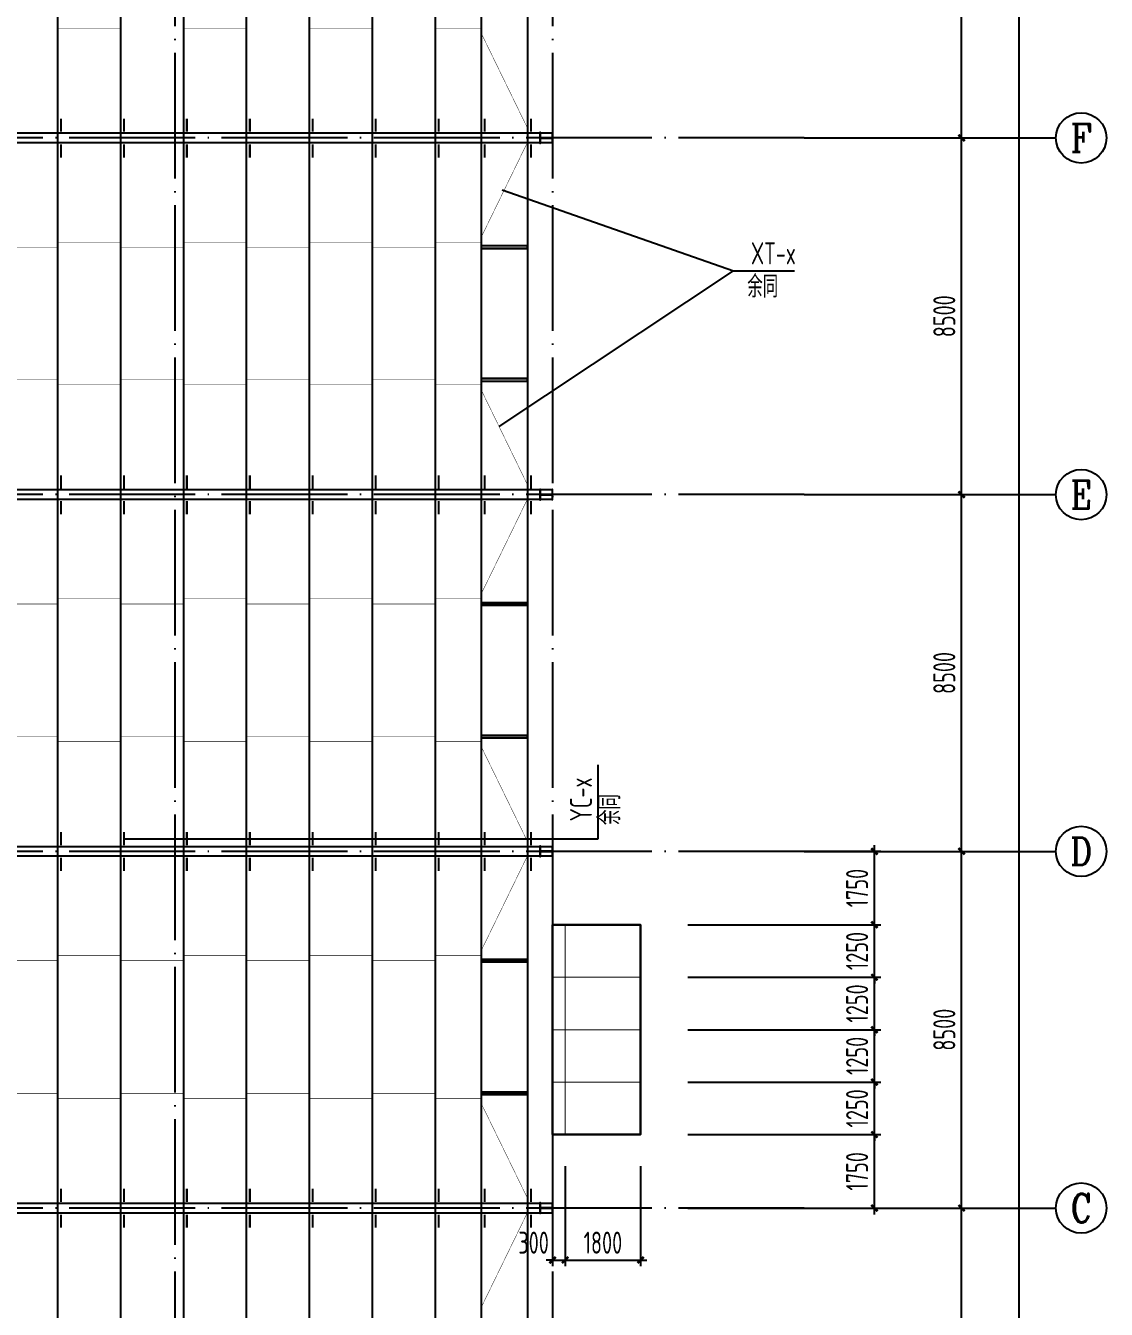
# Model space of a CAD drawing. Extents: x 753177 to 2169292, y -530934 to -273477.
# Drawn here: x 1414617 to 1440376, y -471789 to -441202 of the extents above; entities that cross this region are included whole.
import ezdxf
from ezdxf.enums import TextEntityAlignment as Align

# ---------------------------------------------------------------- set-up
doc = ezdxf.new("R2010")
doc.units = 0
doc.header["$LTSCALE"] = 1500
doc.header["$MEASUREMENT"] = 0
doc.linetypes.add('DASHED', pattern=[0.75, 0.5, -0.25])
doc.linetypes.add('DOTE', pattern=[2.42, 2, -0.2, 0.02, -0.2])
doc.layers.get('Defpoints').update_dxf_attribs({"color": 252})
for name, color, linetype in [('AXIS', 3, 'Continuous'), ('AXIS_TEXT', 7, 'Continuous'), ('BOLT', 252, 'Continuous'), ('Boltx', 252, 'DASHED'), ('DIM', 3, 'Continuous'), ('HZ', 3, 'Continuous'), ('M_Prof', 2, 'Continuous'), ('THIN', 7, 'Continuous'), ('文字', 7, 'Continuous')]:
    doc.layers.add(name, color=color, linetype=linetype)
doc.styles.add('_TCH_AXIS', font='COMPLEX', dxfattribs={"bigfont": 'GBCBIG'})
doc.styles.add('COMPLEX', font='COMPLEX')
doc.styles.add('TSSD_Dimension', font='Tssdeng.shx', dxfattribs={"width": 0.7, "bigfont": 'hztxt.shx'})
doc.styles.add('TSSD_Label', font='Tssdeng.shx', dxfattribs={"width": 0.7, "bigfont": 'hztxt.shx'})
doc.styles.add('TSSD_Norm', font='Tssdeng.shx', dxfattribs={"bigfont": 'hztxt.shx'})
doc.dimstyles.new('TSSD_150_150', dxfattribs={"dimtxt": 525, "dimasz": 150, "dimexe": 150, "dimexo": 375, "dimgap": 150, "dimtad": 1, "dimdec": 0, "dimzin": 0, "dimdsep": 46, "dimtxsty": 'TSSD_Dimension', "dimblk": 'ARCHTICK', "dimblk1": 'ARCHTICK', "dimblk2": 'ARCHTICK', "dimcen": 0, "dimdle": 150, "dimclrt": 7, "dimadec": 0, "dimazin": 0, "dimtfac": 1, "dimtdec": 0, "dimtix": 1, "dimtmove": 2, "dimatfit": 3, "dimfxl": 0, "dimtolj": 1, "dimtzin": 0, "dimarcsym": 0})

# ---------------------------------------------------------------- blocks, each defined once
blk = doc.blocks.new('_ArchTick')
at = {"color": 0, "linetype": 'ByBlock', "const_width": 0.4}
blk.add_lwpolyline([(-0.5, -0.5), (0.5, 0.5)], dxfattribs=at)
blk = doc.blocks.new('*D36')
at = {"layer": 'AXIS', "color": 0, "lineweight": -2, "transparency": 16777216}
for p, q in [((635750, 75370), (639275, 75370)), ((639125, 66720), (639125, 75520)), ((635750, 66870), (639275, 66870))]:
    blk.add_line(p, q, dxfattribs=at)
at = {"layer": 'Defpoints', "color": 0, "transparency": 16777216}
for p in [(635375, 75370), (639125, 75370), (635375, 66870)]:
    blk.add_point(p, dxfattribs=at)
at = {"layer": 'AXIS', "color": 0, "lineweight": -2, "transparency": 16777216, "xscale": 150, "yscale": 150, "zscale": 150}
for p, rotation in [((639125, 75370), 90), ((639125, 66870), 270)]:
    blk.add_blockref('_ArchTick', p, dxfattribs=dict(at, rotation=rotation))
at = {"layer": 'AXIS', "color": 7, "transparency": 16777216, "insert": (638713, 71120), "char_height": 525, "attachment_point": 5, "rotation": 90, "style": 'TSSD_Dimension'}
blk.add_mtext('\\A1;8500', dxfattribs=at)
blk = doc.blocks.new('*D37')
at = {"layer": 'AXIS', "color": 0, "lineweight": -2, "transparency": 16777216}
for p, q in [((635750, 83870), (639275, 83870)), ((639125, 75220), (639125, 84020)), ((635750, 75370), (639275, 75370))]:
    blk.add_line(p, q, dxfattribs=at)
at = {"layer": 'Defpoints', "color": 0, "transparency": 16777216}
for p in [(635375, 83870), (639125, 83870), (635375, 75370)]:
    blk.add_point(p, dxfattribs=at)
at = {"layer": 'AXIS', "color": 0, "lineweight": -2, "transparency": 16777216, "xscale": 150, "yscale": 150, "zscale": 150}
for p, rotation in [((639125, 83870), 90), ((639125, 75370), 270)]:
    blk.add_blockref('_ArchTick', p, dxfattribs=dict(at, rotation=rotation))
at = {"layer": 'AXIS', "color": 7, "transparency": 16777216, "insert": (638713, 79620), "char_height": 525, "attachment_point": 5, "rotation": 90, "style": 'TSSD_Dimension'}
blk.add_mtext('\\A1;8500', dxfattribs=at)
blk = doc.blocks.new('*D38')
at = {"layer": 'AXIS', "color": 0, "lineweight": -2, "transparency": 16777216}
for p, q in [((639125, 83720), (639125, 92520)), ((635750, 92370), (639275, 92370)), ((635750, 83870), (639275, 83870))]:
    blk.add_line(p, q, dxfattribs=at)
at = {"layer": 'Defpoints', "color": 0, "transparency": 16777216}
for p in [(635375, 92370), (639125, 92370), (635375, 83870)]:
    blk.add_point(p, dxfattribs=at)
at = {"layer": 'AXIS', "color": 0, "lineweight": -2, "transparency": 16777216, "xscale": 150, "yscale": 150, "zscale": 150}
for p, rotation in [((639125, 92370), 90), ((639125, 83870), 270)]:
    blk.add_blockref('_ArchTick', p, dxfattribs=dict(at, rotation=rotation))
at = {"layer": 'AXIS', "color": 7, "transparency": 16777216, "insert": (638713, 88120), "char_height": 525, "attachment_point": 5, "rotation": 90, "style": 'TSSD_Dimension'}
blk.add_mtext('\\A1;8500', dxfattribs=at)
blk = doc.blocks.new('*D39')
at = {"layer": 'AXIS', "color": 0, "lineweight": -2, "transparency": 16777216}
for p, q in [((639125, 92220), (639125, 101020)), ((635750, 100870), (639275, 100870)), ((635750, 92370), (639275, 92370))]:
    blk.add_line(p, q, dxfattribs=at)
at = {"layer": 'Defpoints', "color": 0, "transparency": 16777216}
for p in [(635375, 100870), (639125, 100870), (635375, 92370)]:
    blk.add_point(p, dxfattribs=at)
at = {"layer": 'AXIS', "color": 0, "lineweight": -2, "transparency": 16777216, "xscale": 150, "yscale": 150, "zscale": 150}
for p, rotation in [((639125, 100870), 90), ((639125, 92370), 270)]:
    blk.add_blockref('_ArchTick', p, dxfattribs=dict(at, rotation=rotation))
at = {"layer": 'AXIS', "color": 7, "transparency": 16777216, "insert": (638713, 96620), "char_height": 525, "attachment_point": 5, "rotation": 90, "style": 'TSSD_Dimension'}
blk.add_mtext('\\A1;8500', dxfattribs=at)
blk = doc.blocks.new('*D40')
at = {"layer": 'AXIS', "color": 0, "lineweight": -2, "transparency": 16777216}
for p, q in [((639125, 100720), (639125, 109520)), ((635750, 109370), (639275, 109370)), ((635750, 100870), (639275, 100870))]:
    blk.add_line(p, q, dxfattribs=at)
at = {"layer": 'Defpoints', "color": 0, "transparency": 16777216}
for p in [(635375, 109370), (639125, 109370), (635375, 100870)]:
    blk.add_point(p, dxfattribs=at)
at = {"layer": 'AXIS', "color": 0, "lineweight": -2, "transparency": 16777216, "xscale": 150, "yscale": 150, "zscale": 150}
for p, rotation in [((639125, 109370), 90), ((639125, 100870), 270)]:
    blk.add_blockref('_ArchTick', p, dxfattribs=dict(at, rotation=rotation))
at = {"layer": 'AXIS', "color": 7, "transparency": 16777216, "insert": (638713, 105120), "char_height": 525, "attachment_point": 5, "rotation": 90, "style": 'TSSD_Dimension'}
blk.add_mtext('\\A1;8500', dxfattribs=at)
blk = doc.blocks.new('_AXISO')
blk.add_circle((0, 0), 0.5)
at = {"layer": 'AXIS_TEXT', "style": 'COMPLEX', "width": 1.041667}
blk.add_attdef('A', text='', height=0.56, dxfattribs=at).set_placement((-0.25, -0.28), (0.25, -0.28), align=Align.FIT)
blk = doc.blocks.new('*D68')
at = {"layer": 'Defpoints', "color": 0, "transparency": 16777216}
for p in [(634228, 168870), (640501, 168870), (634228, 58370)]:
    blk.add_point(p, dxfattribs=at)
at = {"layer": 'DIM', "color": 0, "lineweight": -2, "transparency": 16777216}
for p, q in [((634603, 168870), (640651, 168870)), ((640501, 58220), (640501, 169020)), ((634603, 58370), (640651, 58370))]:
    blk.add_line(p, q, dxfattribs=at)
at = {"layer": 'DIM', "color": 0, "lineweight": -2, "transparency": 16777216, "xscale": 150, "yscale": 150, "zscale": 150}
for p, rotation in [((640501, 168870), 90), ((640501, 58370), 270)]:
    blk.add_blockref('_ArchTick', p, dxfattribs=dict(at, rotation=rotation))
at = {"layer": 'DIM', "color": 7, "transparency": 16777216, "insert": (640088, 113620), "char_height": 525, "attachment_point": 5, "rotation": 90, "style": 'TSSD_Dimension'}
blk.add_mtext('\\A1;110500', dxfattribs=at)
blk = doc.blocks.new('A$C01EB0BB3')
at = {"layer": 'M_Prof'}
for points in [[(36000, 42375), (36000, 42625), (35988, 42625), (35988, 42504), (35712, 42504), (35712, 42625), (35700, 42625), (35700, 42375), (35712, 42375), (35712, 42496), (35988, 42496), (35988, 42375)], [(36000, 33875), (36000, 34125), (35988, 34125), (35988, 34004), (35712, 34004), (35712, 34125), (35700, 34125), (35700, 33875), (35712, 33875), (35712, 33996), (35988, 33996), (35988, 33875)], [(36000, 25375), (36000, 25625), (35988, 25625), (35988, 25504), (35712, 25504), (35712, 25625), (35700, 25625), (35700, 25375), (35712, 25375), (35712, 25496), (35988, 25496), (35988, 25375)], [(36000, 16875), (36000, 17125), (35988, 17125), (35988, 17004), (35712, 17004), (35712, 17125), (35700, 17125), (35700, 16875), (35712, 16875), (35712, 16996), (35988, 16996), (35988, 16875)]]:
    blk.add_lwpolyline(points, close=True, dxfattribs=at)
blk = doc.blocks.new('*D607')
at = {"layer": 'Defpoints', "color": 0, "transparency": 16777216}
for p in [(1430027, -467626), (1434848, -467626), (1430027, -469376)]:
    blk.add_point(p, dxfattribs=at)
at = {"layer": 'DIM', "color": 0, "lineweight": -2, "transparency": 16777216}
for p, q in [((1430402, -467626), (1434998, -467626)), ((1434848, -469526), (1434848, -467476)), ((1430402, -469376), (1434998, -469376))]:
    blk.add_line(p, q, dxfattribs=at)
at = {"layer": 'DIM', "color": 0, "lineweight": -2, "transparency": 16777216, "xscale": 150, "yscale": 150, "zscale": 150}
for p, rotation in [((1434848, -467626), 90), ((1434848, -469376), 270)]:
    blk.add_blockref('_ArchTick', p, dxfattribs=dict(at, rotation=rotation))
at = {"layer": 'DIM', "color": 7, "transparency": 16777216, "insert": (1434435, -468501), "char_height": 525, "attachment_point": 5, "rotation": 90, "style": 'TSSD_Dimension'}
blk.add_mtext('\\A1;1750', dxfattribs=at)
blk = doc.blocks.new('*D608')
at = {"layer": 'Defpoints', "color": 0, "transparency": 16777216}
for p in [(1430027, -462626), (1434848, -462626), (1430027, -463876)]:
    blk.add_point(p, dxfattribs=at)
at = {"layer": 'DIM', "color": 0, "lineweight": -2, "transparency": 16777216}
for p, q in [((1434848, -462626), (1434848, -462476)), ((1430402, -462626), (1434998, -462626)), ((1434848, -463876), (1434848, -462626)), ((1430402, -463876), (1434998, -463876)), ((1434848, -463876), (1434848, -464026))]:
    blk.add_line(p, q, dxfattribs=at)
at = {"layer": 'DIM', "color": 0, "lineweight": -2, "transparency": 16777216, "xscale": 150, "yscale": 150, "zscale": 150}
for p, rotation in [((1434848, -462626), 270), ((1434848, -463876), 90)]:
    blk.add_blockref('_ArchTick', p, dxfattribs=dict(at, rotation=rotation))
at = {"layer": 'DIM', "color": 7, "transparency": 16777216, "insert": (1434435, -463251), "char_height": 525, "attachment_point": 5, "rotation": 90, "style": 'TSSD_Dimension'}
blk.add_mtext('\\A1;1250', dxfattribs=at)
blk = doc.blocks.new('*D609')
at = {"layer": 'Defpoints', "color": 0, "transparency": 16777216}
for p in [(1430027, -460876), (1434848, -460876), (1430027, -462626)]:
    blk.add_point(p, dxfattribs=at)
at = {"layer": 'DIM', "color": 0, "lineweight": -2, "transparency": 16777216}
for p, q in [((1430402, -460876), (1434998, -460876)), ((1434848, -462776), (1434848, -460726)), ((1430402, -462626), (1434998, -462626))]:
    blk.add_line(p, q, dxfattribs=at)
at = {"layer": 'DIM', "color": 0, "lineweight": -2, "transparency": 16777216, "xscale": 150, "yscale": 150, "zscale": 150}
for p, rotation in [((1434848, -460876), 90), ((1434848, -462626), 270)]:
    blk.add_blockref('_ArchTick', p, dxfattribs=dict(at, rotation=rotation))
at = {"layer": 'DIM', "color": 7, "transparency": 16777216, "insert": (1434435, -461751), "char_height": 525, "attachment_point": 5, "rotation": 90, "style": 'TSSD_Dimension'}
blk.add_mtext('\\A1;1750', dxfattribs=at)
blk = doc.blocks.new('*D610')
at = {"layer": 'Defpoints', "color": 0, "transparency": 16777216}
for p in [(1430027, -463876), (1434848, -463876), (1430027, -465126)]:
    blk.add_point(p, dxfattribs=at)
at = {"layer": 'DIM', "color": 0, "lineweight": -2, "transparency": 16777216}
for p, q in [((1430402, -463876), (1434998, -463876)), ((1434848, -463876), (1434848, -463726)), ((1434848, -465126), (1434848, -463876)), ((1430402, -465126), (1434998, -465126)), ((1434848, -465126), (1434848, -465276))]:
    blk.add_line(p, q, dxfattribs=at)
at = {"layer": 'DIM', "color": 0, "lineweight": -2, "transparency": 16777216, "xscale": 150, "yscale": 150, "zscale": 150}
for p, rotation in [((1434848, -463876), 270), ((1434848, -465126), 90)]:
    blk.add_blockref('_ArchTick', p, dxfattribs=dict(at, rotation=rotation))
at = {"layer": 'DIM', "color": 7, "transparency": 16777216, "insert": (1434435, -464501), "char_height": 525, "attachment_point": 5, "rotation": 90, "style": 'TSSD_Dimension'}
blk.add_mtext('\\A1;1250', dxfattribs=at)
blk = doc.blocks.new('*D611')
at = {"layer": 'Defpoints', "color": 0, "transparency": 16777216}
for p in [(1430027, -465126), (1434848, -465126), (1430027, -466376)]:
    blk.add_point(p, dxfattribs=at)
at = {"layer": 'DIM', "color": 0, "lineweight": -2, "transparency": 16777216}
for p, q in [((1430402, -465126), (1434998, -465126)), ((1434848, -465126), (1434848, -464976)), ((1434848, -466376), (1434848, -465126)), ((1430402, -466376), (1434998, -466376)), ((1434848, -466376), (1434848, -466526))]:
    blk.add_line(p, q, dxfattribs=at)
at = {"layer": 'DIM', "color": 0, "lineweight": -2, "transparency": 16777216, "xscale": 150, "yscale": 150, "zscale": 150}
for p, rotation in [((1434848, -465126), 270), ((1434848, -466376), 90)]:
    blk.add_blockref('_ArchTick', p, dxfattribs=dict(at, rotation=rotation))
at = {"layer": 'DIM', "color": 7, "transparency": 16777216, "insert": (1434435, -465751), "char_height": 525, "attachment_point": 5, "rotation": 90, "style": 'TSSD_Dimension'}
blk.add_mtext('\\A1;1250', dxfattribs=at)
blk = doc.blocks.new('*D612')
at = {"layer": 'Defpoints', "color": 0, "transparency": 16777216}
for p in [(1430027, -466376), (1434848, -466376), (1430027, -467626)]:
    blk.add_point(p, dxfattribs=at)
at = {"layer": 'DIM', "color": 0, "lineweight": -2, "transparency": 16777216}
for p, q in [((1430402, -466376), (1434998, -466376)), ((1434848, -466376), (1434848, -466226)), ((1434848, -467626), (1434848, -466376)), ((1430402, -467626), (1434998, -467626)), ((1434848, -467626), (1434848, -467776))]:
    blk.add_line(p, q, dxfattribs=at)
at = {"layer": 'DIM', "color": 0, "lineweight": -2, "transparency": 16777216, "xscale": 150, "yscale": 150, "zscale": 150}
for p, rotation in [((1434848, -466376), 270), ((1434848, -467626), 90)]:
    blk.add_blockref('_ArchTick', p, dxfattribs=dict(at, rotation=rotation))
at = {"layer": 'DIM', "color": 7, "transparency": 16777216, "insert": (1434435, -467001), "char_height": 525, "attachment_point": 5, "rotation": 90, "style": 'TSSD_Dimension'}
blk.add_mtext('\\A1;1250', dxfattribs=at)
blk = doc.blocks.new('*D613')
at = {"layer": 'Defpoints', "color": 0, "transparency": 16777216}
for p in [(1427176, -468005), (1427476, -468005), (1427476, -470614)]:
    blk.add_point(p, dxfattribs=at)
at = {"layer": 'DIM', "color": 0, "lineweight": -2, "transparency": 16777216}
for p, q in [((1427176, -468380), (1427176, -470764)), ((1427476, -468380), (1427476, -470764)), ((1427176, -470614), (1427026, -470614)), ((1427176, -470614), (1427476, -470614)), ((1427476, -470614), (1427626, -470614))]:
    blk.add_line(p, q, dxfattribs=at)
at = {"layer": 'DIM', "color": 0, "lineweight": -2, "transparency": 16777216, "xscale": 150, "yscale": 150, "zscale": 150}
blk.add_blockref('_ArchTick', (1427176, -470614), dxfattribs=at)
at = {"layer": 'DIM', "color": 0, "lineweight": -2, "transparency": 16777216, "xscale": 150, "yscale": 150, "zscale": 150, "rotation": 180}
blk.add_blockref('_ArchTick', (1427476, -470614), dxfattribs=at)
at = {"layer": 'DIM', "color": 7, "transparency": 16777216, "insert": (1426724, -470201), "char_height": 525, "attachment_point": 5, "style": 'TSSD_Dimension'}
blk.add_mtext('\\A1;300', dxfattribs=at)
blk = doc.blocks.new('*D614')
at = {"layer": 'Defpoints', "color": 0, "transparency": 16777216}
for p in [(1427476, -468005), (1429276, -468005), (1429276, -470614)]:
    blk.add_point(p, dxfattribs=at)
at = {"layer": 'DIM', "color": 0, "lineweight": -2, "transparency": 16777216}
for p, q in [((1427476, -468380), (1427476, -470764)), ((1429276, -468380), (1429276, -470764)), ((1427326, -470614), (1429426, -470614))]:
    blk.add_line(p, q, dxfattribs=at)
at = {"layer": 'DIM', "color": 0, "lineweight": -2, "transparency": 16777216, "xscale": 150, "yscale": 150, "zscale": 150, "rotation": 180}
blk.add_blockref('_ArchTick', (1427476, -470614), dxfattribs=at)
at = {"layer": 'DIM', "color": 0, "lineweight": -2, "transparency": 16777216, "xscale": 150, "yscale": 150, "zscale": 150}
blk.add_blockref('_ArchTick', (1429276, -470614), dxfattribs=at)
at = {"layer": 'DIM', "color": 7, "transparency": 16777216, "insert": (1428376, -470201), "char_height": 525, "attachment_point": 5, "style": 'TSSD_Dimension'}
blk.add_mtext('\\A1;1800', dxfattribs=at)
blk = doc.blocks.new('A$C72AE6952')
at = {"layer": 'AXIS', "color": 252, "linetype": 'DOTE'}
for p, q in [((27000, 113500), (27000, -3000)), ((36000, 113500), (36000, -3000)), ((42000, 42500), (-6000, 42500)), ((42000, 34000), (-6000, 34000)), ((42000, 25500), (-6000, 25500)), ((42000, 17000), (-6000, 17000))]:
    blk.add_line(p, q, dxfattribs=at)
at = {"layer": 'AXIS'}
for p, q in [((42000, 42500), (48000, 42500)), ((42000, 34000), (48000, 34000)), ((42000, 25500), (48000, 25500)), ((42000, 17000), (48000, 17000))]:
    blk.add_line(p, q, dxfattribs=at)
ref = blk.add_blockref('_AXISO', (48600, 42500), dxfattribs=dict(at, xscale=1200, yscale=1200, zscale=1200))
ref.add_attrib('A', 'F', dxfattribs={"layer": 'AXIS_TEXT', "height": 668.2, "style": '_TCH_AXIS'}).set_placement((48345.5, 42165.9), (48854.5, 42165.9), align=Align.FIT)
ref = blk.add_blockref('_AXISO', (48600, 34000), dxfattribs=dict(at, xscale=1200, yscale=1200, zscale=1200))
ref.add_attrib('A', 'E', dxfattribs={"layer": 'AXIS_TEXT', "height": 668.2, "style": '_TCH_AXIS'}).set_placement((48345.5, 33665.9), (48854.5, 33665.9), align=Align.FIT)
ref = blk.add_blockref('_AXISO', (48600, 25500), dxfattribs=dict(at, xscale=1200, yscale=1200, zscale=1200))
ref.add_attrib('A', 'D', dxfattribs={"layer": 'AXIS_TEXT', "height": 652.9, "style": '_TCH_AXIS'}).set_placement((48335.7, 25173.6), (48864.3, 25173.6), align=Align.FIT)
ref = blk.add_blockref('_AXISO', (48600, 17000), dxfattribs=dict(at, xscale=1200, yscale=1200, zscale=1200))
ref.add_attrib('A', 'C', dxfattribs={"layer": 'AXIS_TEXT', "height": 683.5, "style": '_TCH_AXIS'}).set_placement((48355.9, 16658.2), (48844.1, 16658.2), align=Align.FIT)
for p1, p2, picture, middle in [((42000, 42500), (42000, 51000), '*D40', (45337.5, 46750)), ((42000, 34000), (42000, 42500), '*D39', (45337.5, 38250)), ((42000, 25500), (42000, 34000), '*D38', (45337.5, 29750)), ((42000, 17000), (42000, 25500), '*D37', (45337.5, 21250)), ((42000, 8500), (42000, 17000), '*D36', (45337.5, 12750))]:
    dim = blk.add_aligned_dim(p1=p1, p2=p2, distance=-3750, dimstyle='TSSD_150_150', dxfattribs=at)
    dim.commit()
    dim.dimension.update_dxf_attribs({"geometry": picture, "text_midpoint": middle, "insert": (-593375.3, -58370.2)})
at = {"layer": 'DIM'}
dim = blk.add_linear_dim(base=(47125.3, 110500), p1=(40852.4, 0), p2=(40852.4, 110500), angle=90, dimstyle='TSSD_150_150', dxfattribs=at)
dim.commit()
dim.dimension.update_dxf_attribs({"geometry": '*D68', "text_midpoint": (46712.8, 55250), "insert": (-593375.3, -58370.2)})

msp = doc.modelspace()

# ---------------------------------------------------------------- linework, layer by layer
at = {"color": 2, "linetype": 'ByBlock'}
for p, q in [((1415375.9, -375876.1), (1415375.9, -486376.1)), ((1416875.9, -375876.1), (1416875.9, -486376.1)), ((1418375.9, -375876.1), (1418375.9, -486376.1)), ((1419875.9, -375876.1), (1419875.9, -486376.1)), ((1421375.9, -375876.1), (1421375.9, -486376.1)), ((1422875.9, -375876.1), (1422875.9, -486376.1)), ((1424375.9, -375876.1), (1424375.9, -486376.1)), ((1425475.9, -375876.1), (1425475.9, -486376.1)), ((1426575.9, -375876.1), (1426575.9, -486376.1))]:
    msp.add_line(p, q, dxfattribs=at)
at = {"color": 2, "linetype": 'ByBlock', "const_width": 10}
for points in [[(1415375.9, -441262.1), (1416875.9, -441262.1)], [(1418375.9, -441262.1), (1419875.9, -441262.1)], [(1421375.9, -441262.1), (1422875.9, -441262.1)], [(1424375.9, -441262.1), (1425475.9, -441262.1)], [(1426575.9, -443637.1), (1425475.9, -441382.1)], [(1426575.9, -443986.7), (1425475.9, -446241.7)], [(1413875.9, -446481.7), (1415375.9, -446481.7)], [(1415375.9, -446361.7), (1416875.9, -446361.7)], [(1416875.9, -446481.7), (1418375.9, -446481.7)], [(1418375.9, -446361.7), (1419875.9, -446361.7)], [(1419875.9, -446481.7), (1421375.9, -446481.7)], [(1421375.9, -446361.7), (1422875.9, -446361.7)], [(1422875.9, -446481.7), (1424375.9, -446481.7)], [(1424375.9, -446361.7), (1425475.9, -446361.7)], [(1425475.9, -446481.7), (1426575.9, -446481.7)], [(1413875.9, -449642.1), (1415375.9, -449642.1)], [(1415375.9, -449762.1), (1416875.9, -449762.1)], [(1416875.9, -449642.1), (1418375.9, -449642.1)], [(1418375.9, -449762.1), (1419875.9, -449762.1)], [(1419875.9, -449642.1), (1421375.9, -449642.1)], [(1421375.9, -449762.1), (1422875.9, -449762.1)], [(1422875.9, -449642.1), (1424375.9, -449642.1)], [(1424375.9, -449762.1), (1425475.9, -449762.1)], [(1425475.9, -449642.1), (1426575.9, -449642.1)], [(1426575.9, -452137.1), (1425475.9, -449882.1)], [(1426575.9, -452486.7), (1425475.9, -454741.7)], [(1413875.9, -454981.7), (1415375.9, -454981.7)], [(1415375.9, -454861.7), (1416875.9, -454861.7)], [(1416875.9, -454981.7), (1418375.9, -454981.7)], [(1418375.9, -454861.7), (1419875.9, -454861.7)], [(1419875.9, -454981.7), (1421375.9, -454981.7)], [(1421375.9, -454861.7), (1422875.9, -454861.7)], [(1422875.9, -454981.7), (1424375.9, -454981.7)], [(1424375.9, -454861.7), (1425475.9, -454861.7)], [(1425475.9, -454981.7), (1426575.9, -454981.7)], [(1413875.9, -458142.1), (1415375.9, -458142.1)], [(1416875.9, -458142.1), (1418375.9, -458142.1)], [(1419875.9, -458142.1), (1421375.9, -458142.1)], [(1422875.9, -458142.1), (1424375.9, -458142.1)], [(1425475.9, -458142.1), (1426575.9, -458142.1)], [(1415375.9, -458262.1), (1416875.9, -458262.1)], [(1418375.9, -458262.1), (1419875.9, -458262.1)], [(1421375.9, -458262.1), (1422875.9, -458262.1)], [(1424375.9, -458262.1), (1425475.9, -458262.1)], [(1426575.9, -460637.1), (1425475.9, -458382.1)], [(1426575.9, -460986.7), (1425475.9, -463241.7)], [(1415375.9, -463361.7), (1416875.9, -463361.7)], [(1418375.9, -463361.7), (1419875.9, -463361.7)], [(1421375.9, -463361.7), (1422875.9, -463361.7)], [(1424375.9, -463361.7), (1425475.9, -463361.7)], [(1413875.9, -463481.7), (1415375.9, -463481.7)], [(1416875.9, -463481.7), (1418375.9, -463481.7)], [(1419875.9, -463481.7), (1421375.9, -463481.7)], [(1422875.9, -463481.7), (1424375.9, -463481.7)], [(1425475.9, -463481.7), (1426575.9, -463481.7)], [(1413875.9, -466642.1), (1415375.9, -466642.1)], [(1415375.9, -466762.1), (1416875.9, -466762.1)], [(1416875.9, -466642.1), (1418375.9, -466642.1)], [(1418375.9, -466762.1), (1419875.9, -466762.1)], [(1419875.9, -466642.1), (1421375.9, -466642.1)], [(1421375.9, -466762.1), (1422875.9, -466762.1)], [(1422875.9, -466642.1), (1424375.9, -466642.1)], [(1424375.9, -466762.1), (1425475.9, -466762.1)], [(1425475.9, -466642.1), (1426575.9, -466642.1)], [(1426575.9, -469137.1), (1425475.9, -466882.1)], [(1426575.9, -469486.7), (1425475.9, -471741.7)]]:
    msp.add_lwpolyline(points, dxfattribs=at)
at = {"color": 2, "linetype": 'ByBlock'}
for points in [[(1426575.9, -446451.7), (1425475.9, -446451.7), (1425475.9, -446511.7), (1426575.9, -446511.7)], [(1426575.9, -449612.1), (1425475.9, -449612.1), (1425475.9, -449672.1), (1426575.9, -449672.1)], [(1426575.9, -454951.7), (1425475.9, -454951.7), (1425475.9, -455011.7), (1426575.9, -455011.7)], [(1426575.9, -458112.1), (1425475.9, -458112.1), (1425475.9, -458172.1), (1426575.9, -458172.1)], [(1426575.9, -463451.7), (1425475.9, -463451.7), (1425475.9, -463511.7), (1426575.9, -463511.7)], [(1426575.9, -466612.1), (1425475.9, -466612.1), (1425475.9, -466672.1), (1426575.9, -466672.1)]]:
    msp.add_lwpolyline(points, close=True, dxfattribs=at)
at = {"layer": 'BOLT', "color": 2, "const_width": 25}
for points in [[(1429275.9, -462626.1), (1427175.9, -462626.1)], [(1427475.9, -467626.1), (1427475.9, -462626.1)], [(1429275.9, -462626.1), (1429275.9, -467626.1)], [(1429275.9, -463876.1), (1427175.9, -463876.1)], [(1429275.9, -465126.1), (1427175.9, -465126.1)], [(1429275.9, -466376.1), (1427175.9, -466376.1)], [(1429275.9, -467626.1), (1427175.9, -467626.1)]]:
    msp.add_lwpolyline(points, dxfattribs=at)
at = {"layer": 'BOLT'}
msp.add_lwpolyline([(1427175.9, -462626.1), (1429275.9, -462626.1), (1429275.9, -467626.1), (1427175.9, -467626.1)], close=True, dxfattribs=at)
at = {"layer": 'BOLT', "color": 2}
msp.add_lwpolyline([(1429275.9, -462626.1), (1427175.9, -462626.1), (1427175.9, -467626.1), (1429275.9, -467626.1)], close=True, dxfattribs=at)
at = {"layer": 'Boltx', "color": 6, "linetype": 'ByBlock', "const_width": 50}
for points in [[(1415459.4, -443730.9), (1415459.4, -443415.9)], [(1416959.4, -443730.9), (1416959.4, -443415.9)], [(1418459.4, -443730.9), (1418459.4, -443415.9)], [(1419959.4, -443730.9), (1419959.4, -443415.9)], [(1421459.4, -443730.9), (1421459.4, -443415.9)], [(1422959.4, -443730.9), (1422959.4, -443415.9)], [(1424459.4, -443730.9), (1424459.4, -443415.9)], [(1425559.4, -443730.9), (1425559.4, -443415.9)], [(1426659.4, -443730.9), (1426659.4, -443415.9)], [(1415459.3, -444346), (1415459.4, -444030.9)], [(1416959.3, -444346), (1416959.4, -444030.9)], [(1418459.3, -444346), (1418459.4, -444030.9)], [(1419959.3, -444346), (1419959.4, -444030.9)], [(1421459.3, -444346), (1421459.4, -444030.9)], [(1422959.3, -444346), (1422959.4, -444030.9)], [(1424459.3, -444346), (1424459.4, -444030.9)], [(1425559.3, -444346), (1425559.4, -444030.9)], [(1426659.3, -444346), (1426659.4, -444030.9)], [(1415459.4, -452230.9), (1415459.4, -451915.9)], [(1416959.4, -452230.9), (1416959.4, -451915.9)], [(1418459.4, -452230.9), (1418459.4, -451915.9)], [(1419959.4, -452230.9), (1419959.4, -451915.9)], [(1421459.4, -452230.9), (1421459.4, -451915.9)], [(1422959.4, -452230.9), (1422959.4, -451915.9)], [(1424459.4, -452230.9), (1424459.4, -451915.9)], [(1425559.4, -452230.9), (1425559.4, -451915.9)], [(1426659.4, -452230.9), (1426659.4, -451915.9)], [(1415459.3, -452846), (1415459.4, -452530.9)], [(1416959.3, -452846), (1416959.4, -452530.9)], [(1418459.3, -452846), (1418459.4, -452530.9)], [(1419959.3, -452846), (1419959.4, -452530.9)], [(1421459.3, -452846), (1421459.4, -452530.9)], [(1422959.3, -452846), (1422959.4, -452530.9)], [(1424459.3, -452846), (1424459.4, -452530.9)], [(1425559.3, -452846), (1425559.4, -452530.9)], [(1426659.3, -452846), (1426659.4, -452530.9)], [(1415459.4, -460730.9), (1415459.4, -460415.9)], [(1416959.4, -460730.9), (1416959.4, -460415.9)], [(1418459.4, -460730.9), (1418459.4, -460415.9)], [(1419959.4, -460730.9), (1419959.4, -460415.9)], [(1421459.4, -460730.9), (1421459.4, -460415.9)], [(1422959.4, -460730.9), (1422959.4, -460415.9)], [(1424459.4, -460730.9), (1424459.4, -460415.9)], [(1425559.4, -460730.9), (1425559.4, -460415.9)], [(1426659.4, -460730.9), (1426659.4, -460415.9)], [(1415459.3, -461346), (1415459.4, -461030.9)], [(1416959.3, -461346), (1416959.4, -461030.9)], [(1418459.3, -461346), (1418459.4, -461030.9)], [(1419959.3, -461346), (1419959.4, -461030.9)], [(1421459.3, -461346), (1421459.4, -461030.9)], [(1422959.3, -461346), (1422959.4, -461030.9)], [(1424459.3, -461346), (1424459.4, -461030.9)], [(1425559.3, -461346), (1425559.4, -461030.9)], [(1426659.3, -461346), (1426659.4, -461030.9)], [(1415459.4, -469230.9), (1415459.4, -468915.9)], [(1416959.4, -469230.9), (1416959.4, -468915.9)], [(1418459.4, -469230.9), (1418459.4, -468915.9)], [(1419959.4, -469230.9), (1419959.4, -468915.9)], [(1421459.4, -469230.9), (1421459.4, -468915.9)], [(1422959.4, -469230.9), (1422959.4, -468915.9)], [(1424459.4, -469230.9), (1424459.4, -468915.9)], [(1425559.4, -469230.9), (1425559.4, -468915.9)], [(1426659.4, -469230.9), (1426659.4, -468915.9)], [(1415459.3, -469846), (1415459.4, -469530.9)], [(1416959.3, -469846), (1416959.4, -469530.9)], [(1418459.3, -469846), (1418459.4, -469530.9)], [(1419959.3, -469846), (1419959.4, -469530.9)], [(1421459.3, -469846), (1421459.4, -469530.9)], [(1422959.3, -469846), (1422959.4, -469530.9)], [(1424459.3, -469846), (1424459.4, -469530.9)], [(1425559.3, -469846), (1425559.4, -469530.9)], [(1426659.3, -469846), (1426659.4, -469530.9)]]:
    msp.add_lwpolyline(points, dxfattribs=at)
at = {"layer": 'Boltx', "color": 4, "linetype": 'ByBlock'}
for points in [[(1391175.9, -443986.1), (1427175.9, -443986.1), (1427175.9, -443766.1), (1391175.9, -443766.1)], [(1391175.9, -452486.1), (1427175.9, -452486.1), (1427175.9, -452266.1), (1391175.9, -452266.1)], [(1391175.9, -460986.1), (1427175.9, -460986.1), (1427175.9, -460766.1), (1391175.9, -460766.1)], [(1391175.9, -469486.1), (1427175.9, -469486.1), (1427175.9, -469266.1), (1391175.9, -469266.1)]]:
    msp.add_lwpolyline(points, close=True, dxfattribs=at)
at = {"layer": 'HZ', "linetype": 'ByBlock'}
for p, q in [((1425975.9, -445114.2), (1431490.4, -447039.9)), ((1425899.3, -450750.1), (1431490.4, -447039.9)), ((1431490.4, -447039.9), (1432943.9, -447039.9)), ((1428266.8, -460576.3), (1428266.8, -458816.9)), ((1416959.4, -460576.3), (1428266.8, -460576.3))]:
    msp.add_line(p, q, dxfattribs=at)

# ---------------------------------------------------------------- block references
for name in ['A$C72AE6952', 'A$C01EB0BB3']:
    msp.add_blockref(name, (1391175.9, -486376.1))

# ---------------------------------------------------------------- texts
at = {"layer": 'THIN', "color": 7, "style": 'TSSD_Label', "width": 0.7}
for s, p in [('XT-x', (1431904.4, -446888.2)), ('余同', (1431818.2, -447679.2))]:
    msp.add_text(s, height=525, rotation=0, dxfattribs=at).set_placement(p)
at = {"layer": '文字', "style": 'TSSD_Norm', "width": 0.7}
for s, p in [('YC-x', (1428115, -460162.4)), ('余同', (1428791.7, -460248.5))]:
    msp.add_text(s, height=525, rotation=90, dxfattribs=at).set_placement(p)

# ---------------------------------------------------------------- dimensions: what is measured, and where the dimension line sits
at = {"layer": 'DIM'}
for base, p1, p2, angle, picture, middle in [((1434847.9, -460876.1), (1430026.9, -462626.1), (1430026.9, -460876.1), 90, '*D609', (1434435.4, -461751.1)), ((1434847.9, -462626.1), (1430026.9, -463876.1), (1430026.9, -462626.1), 90, '*D608', (1434435.4, -463251.1)), ((1434847.9, -463876.1), (1430026.9, -465126.1), (1430026.9, -463876.1), 90, '*D610', (1434435.4, -464501.1)), ((1434847.9, -465126.1), (1430026.9, -466376.1), (1430026.9, -465126.1), 90, '*D611', (1434435.4, -465751.1)), ((1434847.9, -466376.1), (1430026.9, -467626.1), (1430026.9, -466376.1), 90, '*D612', (1434435.4, -467001.1)), ((1434847.9, -467626.1), (1430026.9, -469376.1), (1430026.9, -467626.1), 90, '*D607', (1434435.4, -468501.1)), ((1429275.9, -470613.8), (1427475.9, -468005), (1429275.9, -468005), 180, '*D614', (1428375.9, -470201.3))]:
    dim = msp.add_linear_dim(base=base, p1=p1, p2=p2, angle=angle, dimstyle='TSSD_150_150', dxfattribs=at)
    dim.commit()
    dim.dimension.update_dxf_attribs({"geometry": picture, "text_midpoint": middle})
dim = msp.add_linear_dim(base=(1427475.9, -470613.8), p1=(1427175.9, -468005), p2=(1427475.9, -468005), angle=180, dimstyle='TSSD_150_150', dxfattribs=at)
dim.commit()
dim.dimension.update_dxf_attribs({"geometry": '*D613', "text_midpoint": (1426724.2, -470201.3), "dimtype": 160})

doc.saveas('drawing.dxf')
